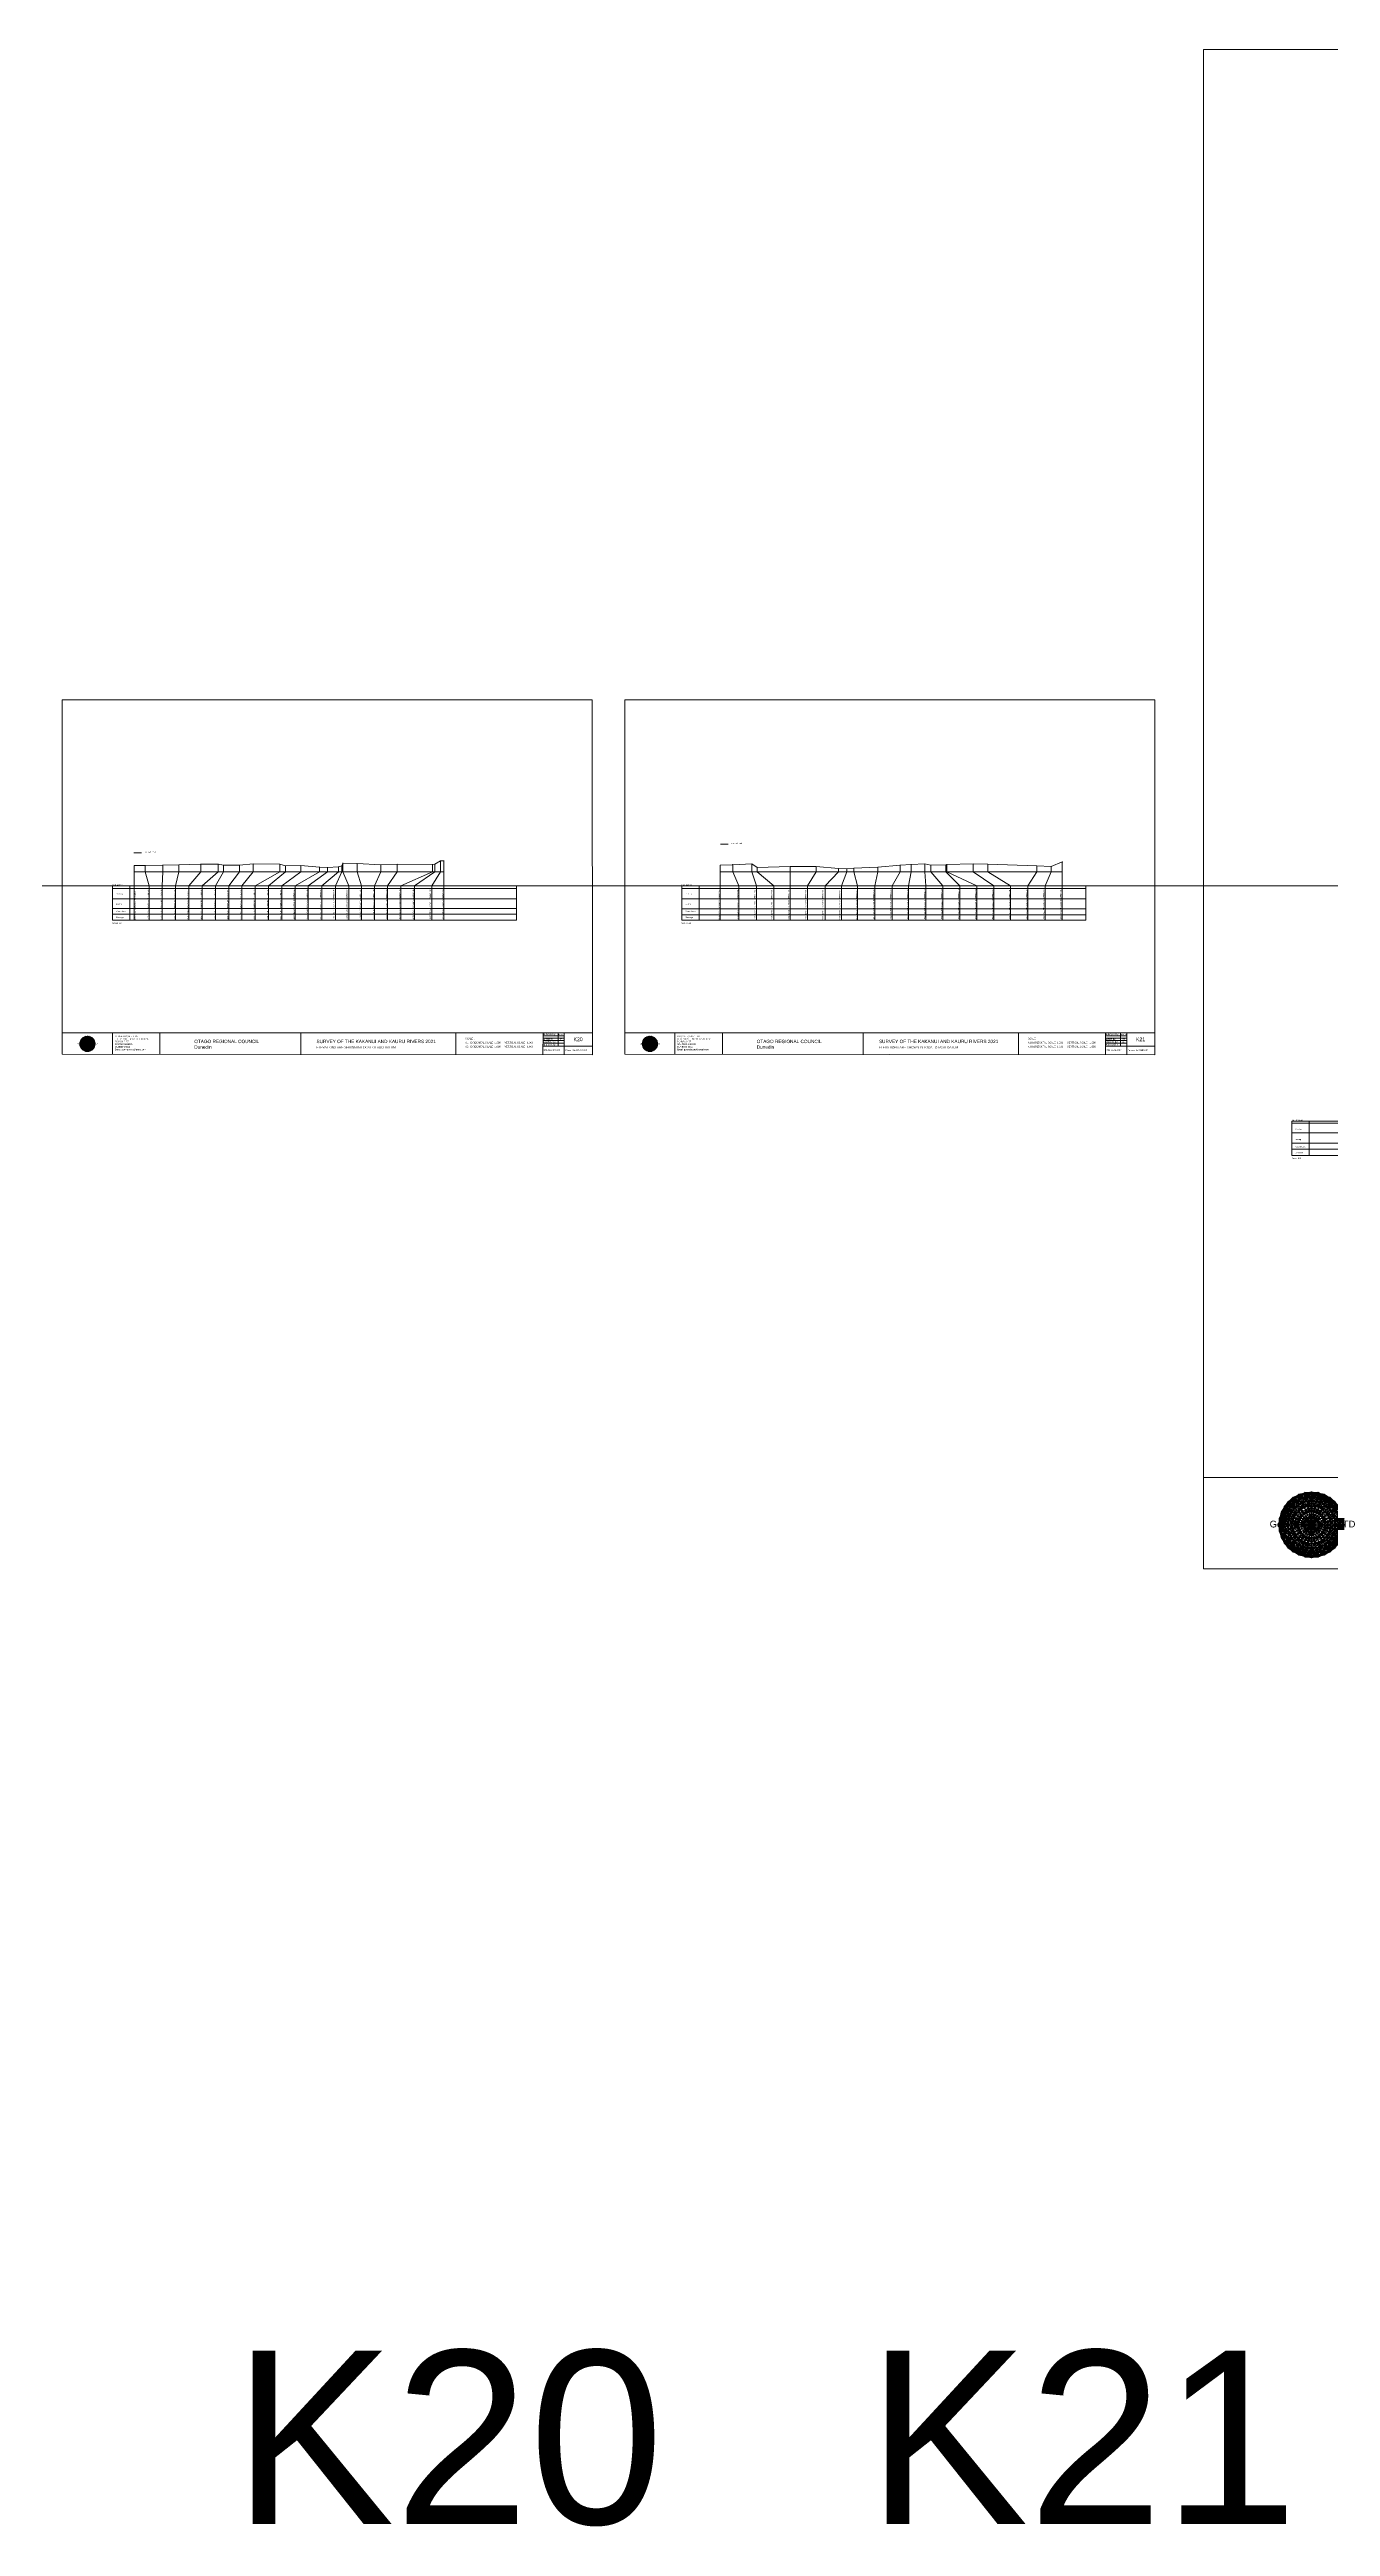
# Model space of a CAD drawing. Header units: millimetres. Extents: x -13804604 to 13046302109, y -19137686871 to 1424964600.
# Drawn here: x -492812 to 24265, y -517209 to 482623 of the extents above; entities that cross this region are included whole.
import ezdxf

# ---------------------------------------------------------------- set-up
doc = ezdxf.new("R2010")
doc.units = ezdxf.units.MM
doc.header["$PDMODE"] = 35
doc.header["$PDSIZE"] = 20
doc.layers.get('0').update_dxf_attribs({"lineweight": 0})
doc.layers.add('Datum revision K8-21', color=7, linetype='Continuous', lineweight=0)
doc.layers.add('geo', color=7, linetype='Continuous', lineweight=0)
doc.styles.get("Standard").update_dxf_attribs({"font": 'arial.ttf'})

# ---------------------------------------------------------------- blocks, each defined once
blk = doc.blocks.new('Geomatics_Circle_SPT')
at = {"layer": 'geo', "color": 2, "linetype": 'Continuous', "lineweight": 0}
for p, q in [((0, 25.2), (-25.2, 0)), ((-24.7, 4.9), (-4.9, 24.7)), ((-24.7, -4.9), (4.9, 24.7)), ((-9.7, 23.3), (-23.3, 9.6)), ((9.7, 23.3), (-23.3, -9.7)), ((-21, 14), (-14, 21)), ((-21, -14), (14, 21)), ((-14, 21), (21, -14)), ((23.3, -9.7), (-9.7, 23.3)), ((-4.9, 24.7), (24.7, -4.9)), ((25.2, 0), (0, 25.2)), ((4.9, 24.7), (24.7, 4.9)), ((23.3, 9.7), (9.7, 23.3)), ((14, 21), (21, 14)), ((4.9, -24.7), (-24.7, 4.9)), ((-24.7, 0), (0, -24.7)), ((-23.3, 9.7), (9.7, -23.3)), ((14, -21), (-21, 14)), ((0, 0), (-17.8, 17.8)), ((0, 0), (-17.8, -17.8)), ((21, 14), (-14, -21)), ((-9.7, -23.3), (23.3, 9.7)), ((24.7, 4.9), (-4.9, -24.7)), ((0, 0), (17.8, 17.8)), ((0, 0), (17.8, -17.8)), ((0, -24.8), (25.2, 0)), ((17.8, 18.1), (17.8, 18.1)), ((-4.9, -24.7), (-24.7, -4.9)), ((-23.3, -9.7), (-9.7, -23.3)), ((-14, -21), (-21, -14)), ((-17.8, -17.8), (-17.8, -17.8)), ((24.7, -4.9), (4.9, -24.7)), ((9.7, -23.3), (23.3, -9.7)), ((21, -14), (14, -21)), ((18.1, -17.8), (18.1, -17.8)), ((4.9, -24.7), (4.9, -24.7))]:
    blk.add_line(p, q, dxfattribs=at)
at = {"layer": 'geo', "color": 1, "linetype": 'Continuous', "lineweight": 0}
for p, q in [((-25.2, 0), (9.7, 23.3)), ((-25.2, 0), (-9.6, 23.3)), ((-4.9, 24.8), (-24.7, -4.9)), ((4.9, 24.7), (-24.7, 4.9)), ((14, 21), (-24.7, -4.9)), ((-14, 21), (-24.7, 4.9)), ((-23.3, 9.7), (0, 25.2)), ((-23.3, -9.6), (0, 25.2)), ((4.9, 24.8), (-21, -14)), ((-4.9, 24.7), (-21, 14)), ((14, 21), (-21, 14)), ((-14, 21), (-21, -14)), ((-17.8, 17.8), (9.7, 23.3)), ((-17.8, 17.8), (-9.6, 23.3)), ((-17.8, -17.8), (9.7, 23.3)), ((-17.8, -17.8), (-9.7, 23.3)), ((4.9, 24.7), (-14, 21)), ((-4.9, 24.7), (-14, -20.9)), ((0, 0), (-14, 21)), ((-14, 21), (-4.9, -24.7)), ((-14, 21), (-14, 21)), ((24.7, -4.9), (-14, 21)), ((21, 14), (-14, 21)), ((-9.8, 23.1), (-9.8, 23.1)), ((-9.7, 23.3), (0, 25.2)), ((-9.7, 23.3), (0, -25.2)), ((-9.7, -23.3), (0, 25.2)), ((-9.6, 23.3), (17.8, -17.8)), ((-9.6, 23.3), (25.2, 0)), ((-9.6, 23.3), (17.8, 17.8)), ((0, 0), (-4.9, 24.7)), ((-4.9, 24.7), (-4.9, 24.7)), ((21, -14), (-4.9, 24.7)), ((24.8, 4.9), (-4.9, 24.7)), ((14, 21), (-4.9, 24.7)), ((-0.2, 25.1), (-0.2, 25.1)), ((0, 25.2), (9.7, -23.3)), ((0, 25.2), (23.3, -9.7)), ((0, 25.2), (23.3, 9.7)), ((0, 25.2), (9.7, 23.3)), ((0, 0), (4.9, 24.7)), ((0, -25.2), (9.7, 23.3)), ((0, 0), (14, 21)), ((21, 14), (4.9, 24.8)), ((14, -21), (4.9, 24.7)), ((24.7, -4.9), (4.9, 24.7)), ((4.9, 24.7), (4.9, 24.7)), ((4.9, -24.7), (14, 21)), ((9.4, 23.3), (9.4, 23.3)), ((9.7, 23.3), (17.8, -17.8)), ((9.7, 23.3), (25.2, 0)), ((9.7, 23.3), (17.8, 17.9)), ((21, -14), (14, 21)), ((24.7, 4.9), (14, 21)), ((14, 21), (14, 21)), ((-25.2, 0), (23.3, 9.7)), ((-25.2, 0), (-23.3, 9.7)), ((-23.3, -9.7), (-25.2, 0)), ((-9.6, -23.3), (-25.2, 0)), ((9.7, -23.3), (-25.2, 0)), ((21, 14), (-24.7, 4.9)), ((-21, 14), (-24.7, -4.9)), ((0, 0), (-24.7, 4.9)), ((-24.7, 4.9), (-21, -14)), ((-24.7, 4.9), (-4.9, -24.7)), ((-24.7, 4.9), (14, -21)), ((-24.7, 4.9), (-24.7, 4.9)), ((0, 0), (-24.7, -4.9)), ((-23.3, -9.6), (17.8, 17.8)), ((-23.3, 9.7), (-17.8, 17.9)), ((-23.3, -9.6), (-17.8, 17.9)), ((-23.3, 9.7), (17.8, 17.8)), ((-17.8, -17.8), (-23.3, 9.7)), ((0, -25.2), (-23.3, 9.7)), ((-23.3, 9.7), (17.8, -17.8)), ((-23.3, 9.7), (25.2, 0)), ((-23.3, 9.4), (-23.3, 9.4)), ((-23.3, -9.7), (25.2, 0)), ((0, 0), (-21, 14)), ((-21, 14), (-14, -21)), ((-21, 14), (4.9, -24.7)), ((-21, 14), (-21, 14)), ((24.7, 4.9), (-21, 14)), ((0, 0), (-21, -14)), ((-17.9, 17.6), (-17.9, 17.6)), ((-9.7, -23.3), (-17.8, 17.8)), ((-17.8, 17.8), (9.7, -23.3)), ((-17.8, 17.8), (23.3, -9.6)), ((-17.8, 17.8), (23.3, 9.7)), ((-17.8, -17.8), (23.3, 9.7)), ((-14, -21), (24.7, 4.9)), ((0, 0), (-14, -21)), ((-9.6, -23.3), (17.8, 17.9)), ((25.2, 0), (-9.6, -23.3)), ((-4.9, -24.7), (21, 14)), ((0, 0), (-4.9, -24.7)), ((0, 0), (21, 14)), ((23.3, 9.7), (0, -25.2)), ((0, 0), (24.8, 4.9)), ((0, 0), (4.9, -24.7)), ((0, 0), (14, -21)), ((0, 0), (21, -14)), ((0, 0), (24.8, -4.9)), ((4.9, -24.7), (24.7, 4.9)), ((17.8, 17.8), (9.7, -23.3)), ((25.2, 0), (9.7, -23.3)), ((14, -21), (21, 14)), ((17.6, 17.9), (17.6, 17.9)), ((17.8, 17.8), (23.3, -9.7)), ((17.8, 17.8), (23.3, 9.7)), ((23.3, 9.7), (17.8, -17.8)), ((24.7, -4.9), (21, 14)), ((21, 14), (21, 14)), ((21, -14), (24.7, 4.9)), ((23.1, 9.8), (23.1, 9.8)), ((23.3, 9.7), (25.2, 0)), ((25.2, 0), (23.3, -9.6)), ((24.7, 4.9), (24.7, 4.9)), ((25.1, 0.2), (25.1, 0.2)), ((-25.2, 0), (23.3, -9.7)), ((-25.1, -0.2), (-25.1, -0.2)), ((-24.7, -4.9), (-24.7, -4.9)), ((-24.7, -4.9), (-14, -21)), ((-24.7, -4.9), (4.9, -24.7)), ((-24.7, -4.9), (21, -14)), ((-17.8, -17.8), (-23.3, -9.7)), ((0, -25.2), (-23.3, -9.6)), ((17.8, -17.8), (-23.3, -9.6)), ((-23.1, -9.8), (-23.1, -9.8)), ((-21, -14), (24.7, -4.9)), ((-21, -14), (-21, -14)), ((-21, -14), (-4.9, -24.7)), ((-21, -14), (14, -21)), ((23.3, -9.7), (-17.8, -17.8)), ((-9.6, -23.3), (-17.8, -17.8)), ((9.7, -23.3), (-17.8, -17.8)), ((-17.6, -17.9), (-17.6, -17.9)), ((-14, -21), (21, -14)), ((17.8, -17.8), (-9.7, -23.3)), ((-4.9, -24.7), (24.7, -4.9)), ((23.3, -9.6), (0, -25.2)), ((4.9, -24.7), (21, -14)), ((17.8, -17.8), (9.7, -23.3)), ((14, -21), (24.7, -4.9)), ((23.3, -9.6), (17.8, -17.8)), ((17.9, -17.6), (17.9, -17.6)), ((21, -14), (21, -14)), ((23.3, -9.4), (23.3, -9.4)), ((24.7, -4.9), (24.7, -4.9)), ((-14, -21), (-14, -21)), ((-14, -21), (4.9, -24.7)), ((0, -25.2), (-9.7, -23.3)), ((-9.4, -23.3), (-9.4, -23.3)), ((-4.9, -24.7), (14, -21)), ((-4.9, -24.7), (-4.9, -24.7)), ((9.7, -23.3), (0, -25.2)), ((0.2, -25.1), (0.2, -25.1)), ((4.9, -24.7), (4.9, -24.7)), ((9.8, -23.1), (9.8, -23.1)), ((14, -21), (14, -21))]:
    blk.add_line(p, q, dxfattribs=at)
at = {"layer": 'geo', "color": 114, "linetype": 'Continuous', "lineweight": 0}
for p, q in [((-24.7, 4.9), (14, 21)), ((9.7, 23.3), (-23.3, 9.7)), ((-20.9, 14), (4.9, 24.7)), ((0, 25.2), (-17.8, 17.8)), ((-14, 21), (-4.9, 24.7)), ((4.9, -24.7), (-14, 21)), ((0, 0), (-9.7, 23.3)), ((-4.9, 24.7), (14, -21)), ((17.8, -17.8), (0, 25.2)), ((0, 0), (9.7, 23.3)), ((4.9, 24.7), (21, -14)), ((23.3, -9.7), (9.7, 23.3)), ((14, 21), (24.7, -4.9)), ((17.9, 17.8), (-25.2, 0)), ((-24.7, -4.9), (21, 14)), ((-14, -21), (-24.7, 4.9)), ((0, 0), (-23.3, 9.7)), ((-23.3, 9.7), (-9.7, -23.3)), ((0, 0), (-23.3, -9.7)), ((-4.9, -24.7), (-21, 14)), ((24.8, 4.9), (-20.9, -14)), ((-17.8, 17.8), (0, -25.2)), ((0, 0), (-9.7, -23.3)), ((0, 0), (23.3, 9.7)), ((0, 0), (9.7, -23.3)), ((0, 0), (23.3, -9.7)), ((25.2, 0), (17.8, 17.8)), ((21, 14), (24.7, 4.9)), ((-25.2, 0), (-17.8, -17.8)), ((-21, -14), (-24.7, -4.9)), ((-17.8, -17.8), (25.2, 0)), ((24.8, -4.9), (-14, -21)), ((-9.6, -23.3), (23.3, -9.7)), ((21, -14), (-4.9, -24.8)), ((0, -25.2), (17.9, -17.8)), ((14, -21), (4.9, -24.8))]:
    blk.add_line(p, q, dxfattribs=at)
at = {"layer": 'geo', "color": 250, "linetype": 'Continuous', "lineweight": 0}
for p, q in [((-14, 21), (-14, 21)), ((14, 21), (-14, 21)), ((-14, 20.9), (-14, -21)), ((-9.7, 23.3), (9.7, 23.3)), ((-9.7, -23.3), (-9.7, 23.3)), ((-4.9, 24.7), (4.9, 24.7)), ((-4.9, 24.7), (-4.9, -24.7)), ((0, 0), (0, 25.2)), ((4.9, 24.7), (4.9, -24.7)), ((9.7, -23.3), (9.7, 23.3)), ((14, 21), (14, -21)), ((0, 0), (-25.2, 0)), ((24.7, 4.9), (-24.7, 4.9)), ((-24.7, 4.9), (-24.7, -4.9)), ((-23.3, 9.7), (23.3, 9.7)), ((-23.3, 9.7), (-23.3, 9.7)), ((-23.3, -9.7), (-23.3, 9.7)), ((21, 14), (-21, 14)), ((-21, 14), (-21, -14)), ((-17.8, 17.8), (17.8, 17.8)), ((-17.8, -17.8), (-17.8, 17.8)), ((0, 0), (0, -25.2)), ((0, 0), (25.2, 0)), ((17.8, -17.8), (17.8, 17.8)), ((21, 14), (21, 14)), ((21, -14), (21, 14)), ((23.3, 9.7), (23.3, -9.7)), ((24.7, 4.9), (24.7, 4.9)), ((24.7, -4.9), (24.7, 4.9)), ((-24.7, -4.9), (24.7, -4.9)), ((23.3, -9.7), (-23.3, -9.7)), ((-21, -14), (21, -14)), ((17.8, -17.8), (-17.8, -17.8)), ((-14, -21), (14, -21)), ((9.7, -23.3), (-9.7, -23.3)), ((-4.9, -24.7), (4.9, -24.7))]:
    blk.add_line(p, q, dxfattribs=at)
blk = doc.blocks.new('GeomaticsNZ TITLE BLOCK')
at = {"color": 7, "linetype": 'Continuous', "lineweight": 0}
for p, q in [((0, 94.9), (0, 1579.2)), ((0, 1579.2), (2363.4, 1579.2)), ((2363.4, 1579.2), (2364, 94.9)), ((2364, 94.9), (0, 94.9)), ((0, 94.9), (0, 0)), ((15.9, 94.9), (2364, 94.9)), ((224.3, 95.2), (224.3, -0.3)), ((2364, 94.9), (382.6, 94.9)), ((435.8, 95.2), (435.8, -0.7)), ((1063.4, 94.9), (1063.4, -2.4)), ((1755.4, 94.9), (1755.4, -2.6)), ((2143.9, 94.9), (2143.7, -3)), ((2143.9, 81.9), (2238.6, 81.7)), ((2211.5, 94.9), (2211.5, 36.1)), ((2238.6, 94.8), (2238.6, -3.2)), ((2364, -3.5), (2364, 94.9)), ((2143.6, 60.4), (2238.6, 60.4)), ((2143.9, 71), (2238.6, 71)), ((2143.8, 48.6), (2238.6, 48.6)), ((2143.8, 35.4), (2364, 35.3)), ((0, 0), (2364, -3.5))]:
    blk.add_line(p, q, dxfattribs=at)
at = {"color": 7, "linetype": 'Continuous', "lineweight": 0, "xscale": 1.36, "yscale": 1.36, "zscale": 1.36}
blk.add_blockref('Geomatics_Circle_SPT', (112.4, 45.7), dxfattribs=at)
at = {"color": 7, "linetype": 'Continuous', "lineweight": 0}
for s, p in [('PK&RR', (2213.2, 84.8)), ('ST', (2220.3, 63.6)), ('PK', (2220.4, 50.6))]:
    blk.add_text(s, height=5, dxfattribs=at).set_placement(p)
at = {"color": 7, "linetype": 'Continuous', "lineweight": 0, "attachment_point": 1}
for s, width, heights, insert, char_height in [('{\\C256;GEOMATICS N.Z. LTD                   \\PTELEPHONE:  M 021 023 6 00 55;\\PPO BOX 2177\\PSOUTH DUNEDIN\\PDUNEDIN 9044\\PEmail: geomaticsnz@gmail.com}', 3535.727, [94.7], (234, 82.7), 7), ('{\\C256;Surveyed by:}', 3535.727, [0], (2144.7, 92.4), 7), ('{\\C256;OTAGO REGIONAL COUNCIL\\PDunedin}', 3535.727, [0], (588.6, 64), 15), ('{\\C256;SURVEY OF THE KAKANUI AND KAURU RIVERS 2021}', 3535.727, [0], (1133.8, 64), 15), ('{\\C256;Checked by:}', 3535.727, [0], (2144.7, 58.6), 7), ('{\\C256;Drawn by:}', 3535.727, [0], (2145.8, 70.4), 7), ('{\\C256;Geomatics N.Z. LTD                   }', 125.079, [15.8], (68.8, 49.9), 7), ('{\\C256;ELEVATIONS ARE SHOWN IN LOCAL OTAGO DATUM}', 3535.727, [0], (1134.1, 35.4), 10), ('{\\C256;Approved by:}', 3535.727, [0], (2144.7, 45.9), 7), ('{\\C256;JOB No 0032021}', 3535.727, [0], (2145.3, 20.8), 7), ('{\\C256;Drawn:16-JUNE-2021}', 3535.727, [0], (2244.7, 20.7), 7)]:
    blk.add_mtext_dynamic_manual_height_columns(s, width=width, gutter_width=159, heights=heights, dxfattribs=dict(at, insert=insert, char_height=char_height))

msp = doc.modelspace()

# ---------------------------------------------------------------- linework, layer by layer
at = {"color": 1, "linetype": 'Continuous', "lineweight": 0}
for p, q in [((-221907.159, 161920.151), (-218834.987, 161920.151)), ((-458742.993, 158410.662), (-455670.82, 158410.662))]:
    msp.add_line(p, q, dxfattribs=at)
at = {"color": 7, "lineweight": 0}
for p, q in [((-458585.362, 153277), (-458585.362, 131248.305)), ((-458585.362, 150743.884), (-333613.301, 150743.884)), ((-454151.745, 153277), (-454151.745, 150743.884)), ((-454151.745, 150743.884), (-452603.707, 145000)), ((-447133.653, 150743.884), (-447326.906, 145000)), ((-447133.653, 153357), (-447133.653, 150743.884)), ((-440633.91, 150743.884), (-441949.715, 145000)), ((-440633.91, 153588), (-440633.91, 150743.884)), ((-431801.014, 150743.884), (-436621.032, 145000)), ((-431801.014, 153838), (-431801.014, 150743.884)), ((-424781.344, 150743.884), (-431244.879, 145000)), ((-422635.517, 150743.884), (-425872.747, 145000)), ((-424781.344, 153868), (-424781.344, 150743.884)), ((-422635.517, 153379), (-422635.517, 150743.884)), ((-416168.096, 153379), (-416168.096, 150743.884)), ((-410637.162, 150743.884), (-415203.579, 145000)), ((-410637.162, 153949), (-410637.162, 150743.884)), ((-399850.258, 150743.884), (-409754.663, 145000)), ((-397507.069, 150743.884), (-404453.088, 145000)), ((-399850.258, 153810), (-399850.258, 150743.884)), ((-391345.794, 150743.884), (-399038.154, 145000)), ((-397507.069, 153190), (-397507.069, 150743.884)), ((-383798.208, 150743.884), (-393615.957, 145000)), ((-391345.794, 153310), (-391345.794, 150743.884)), ((-380622.062, 150743.884), (-388373.267, 145000)), ((-383798.208, 152650), (-383798.208, 150743.884)), ((-376213.113, 150743.884), (-382871.432, 145000)), ((-380622.062, 152451), (-380622.062, 150743.884)), ((-374856.593, 150743.884), (-377339.636, 145000)), ((-376213.113, 152721), (-376213.113, 150743.884)), ((-374856.593, 153141), (-374856.593, 150743.884)), ((-374381.685, 154291), (-374381.685, 150743.884)), ((-374381.685, 150743.884), (-371940.007, 145000)), ((-368593.044, 154061), (-368593.044, 150743.884)), ((-368593.044, 150743.884), (-366891.611, 145000)), ((-359075.751, 150743.884), (-361663.578, 145000)), ((-359075.751, 153572), (-359075.751, 150743.884)), ((-352490.931, 150743.884), (-356385.09, 145000)), ((-352490.931, 153852), (-352490.931, 150743.884)), ((-338186.315, 150743.884), (-350952.257, 145000)), ((-337213.005, 150743.884), (-345541.733, 145000)), ((-338186.315, 153703), (-338186.315, 150743.884)), ((-337213.005, 153783), (-337213.005, 150743.884)), ((-333613.301, 155203), (-333613.301, 131248.305)), ((-222087.729, 153349), (-222087.729, 131248.305)), ((-217038.367, 150743.884), (-214532.908, 145000)), ((-209279.882, 150743.884), (-207448.486, 145000)), ((-207118.572, 150743.884), (-200489.228, 145000)), ((-193867.085, 150743.884), (-193819.628, 145000)), ((-183373.818, 150743.884), (-186841.259, 145000)), ((-174339.408, 150743.884), (-179651.425, 145000)), ((-170988.451, 150743.884), (-173095.986, 145000)), ((-168172.782, 150743.884), (-166600.503, 145000)), ((-158394.064, 150743.884), (-159655.006, 145000)), ((-149490.104, 150743.884), (-152709.509, 145000)), ((-139464.825, 150743.884), (-139011.306, 145000)), ((-137077.164, 150743.884), (-132243.594, 145000)), ((-131007.471, 150743.884), (-125406.538, 145000)), ((-130644.47, 150743.884), (-118495.461, 145000)), ((-119971.245, 150743.884), (-111613.017, 145000)), ((-114024.972, 150743.884), (-104871.178, 145000)), ((-94299.833, 150743.884), (-97949.2, 145000)), ((-88455.657, 150743.884), (-90896.036, 145000)), ((-83975.237, 154666), (-83975.237, 131248.305)), ((-467434.344, 145000), (-316673.631, 145000)), ((-452603.707, 131248.305), (-452603.707, 145000)), ((-447326.906, 131248.305), (-447326.906, 145000)), ((-441949.715, 131248.305), (-441949.715, 145000)), ((-436621.032, 131248.305), (-436621.032, 145000)), ((-431244.879, 131248.305), (-431244.879, 145000)), ((-425872.747, 131248.305), (-425872.747, 145000)), ((-415203.579, 131248.305), (-415203.579, 145000)), ((-409754.663, 131248.305), (-409754.663, 145000)), ((-404453.088, 131248.305), (-404453.088, 145000)), ((-399038.154, 131248.305), (-399038.154, 145000)), ((-393615.957, 131248.305), (-393615.957, 145000)), ((-388373.267, 131248.305), (-388373.267, 145000)), ((-382871.432, 131248.305), (-382871.432, 145000)), ((-377339.636, 131248.305), (-377339.636, 145000)), ((-371940.007, 131248.305), (-371940.007, 145000)), ((-366891.611, 131248.305), (-366891.611, 145000)), ((-361663.578, 131248.305), (-361663.578, 145000)), ((-356385.09, 131248.305), (-356385.09, 145000)), ((-350952.257, 131248.305), (-350952.257, 145000)), ((-345541.733, 131248.305), (-345541.733, 145000)), ((-467434.344, 131248.305), (-317757.927, 131248.305))]:
    msp.add_line(p, q, dxfattribs=at)
at = {"lineweight": 0}
for p, q in [((-222087.729, 150743.884), (-83975.237, 150743.884)), ((-217038.367, 153589), (-217038.367, 150743.884)), ((-209279.882, 153920), (-209279.882, 150743.884)), ((-207118.572, 152460), (-207118.572, 150743.884)), ((-193867.085, 152790), (-193867.085, 150743.884)), ((-183373.818, 152841), (-183373.818, 150743.884)), ((-174339.408, 152041), (-174339.408, 150743.884)), ((-170988.451, 151912), (-170988.451, 150743.884)), ((-168172.782, 152112), (-168172.782, 150743.884)), ((-158394.064, 152622), (-158394.064, 150743.884)), ((-149490.104, 153403), (-149490.104, 150743.884)), ((-144990.224, 153723), (-144990.224, 150743.884)), ((-139464.825, 153863), (-139464.825, 150743.884)), ((-137077.164, 153323), (-137077.164, 150743.884)), ((-131007.471, 153576.674), (-131007.471, 150743.884)), ((-130644.47, 153613), (-130644.47, 150743.884)), ((-119971.245, 153914), (-119971.245, 150743.884)), ((-114024.972, 153734), (-114024.972, 150743.884)), ((-94299.833, 153115), (-94299.833, 150743.884)), ((-88455.657, 152785), (-88455.657, 150743.884)), ((-237597.563, 145000), (-74434.115, 145000)), ((-214532.908, 145000), (-214532.908, 131248.305)), ((-207448.486, 131248.305), (-207448.486, 145000)), ((-200489.228, 131248.305), (-200489.228, 145000)), ((-193819.628, 131248.305), (-193819.628, 145000)), ((-186841.259, 131248.305), (-186841.259, 145000)), ((-179651.425, 131248.305), (-179651.425, 145000)), ((-173095.986, 131248.305), (-173095.986, 145000)), ((-166600.503, 131248.305), (-166600.503, 145000)), ((-159655.006, 131248.305), (-159655.006, 145000)), ((-152709.509, 131248.305), (-152709.509, 145000)), ((-139011.306, 131248.305), (-139011.306, 145000)), ((-132243.594, 131248.305), (-132243.594, 145000)), ((-125406.538, 131248.305), (-125406.538, 145000)), ((-118495.461, 131248.305), (-118495.461, 145000)), ((-111613.017, 131248.305), (-111613.017, 145000)), ((-104871.178, 131248.305), (-104871.178, 145000)), ((-97949.2, 131248.305), (-97949.2, 145000)), ((-90896.036, 131248.305), (-90896.036, 145000)), ((-237597.563, 131248.305), (-74434.115, 131248.305))]:
    msp.add_line(p, q, dxfattribs=at)
at = {"color": 7, "linetype": 'Continuous', "lineweight": 0}
for p, q in [((-467434.344, 145000), (-304270.896, 145000)), ((-467434.344, 145000), (-467434.344, 131248.305)), ((-467434.344, 143982.376), (-304270.896, 143982.376)), ((-460421.195, 145000), (-460421.195, 131248.305)), ((-304270.896, 145000), (-304270.896, 131248.305)), ((-237597.563, 145000), (-74434.115, 145000)), ((-237597.563, 145000), (-237597.563, 131248.305)), ((-237597.563, 143982.376), (-74434.115, 143982.376)), ((-230584.414, 145000), (-230584.414, 131248.305)), ((-74434.115, 145000), (-74434.115, 131248.305)), ((-467434.344, 139745.785), (-304270.896, 139745.785)), ((-467434.344, 135892.425), (-304270.896, 135892.425)), ((-467434.344, 133595.271), (-304270.896, 133595.271)), ((-467434.344, 131248.305), (-304270.896, 131248.305)), ((-237597.563, 139745.785), (-74434.115, 139745.785)), ((-237597.563, 135753.552), (-74434.115, 135753.552)), ((-237597.563, 133322.99), (-74434.115, 133322.99)), ((-237597.563, 131248.305), (-74434.115, 131248.305)), ((-464253.18, 129878.784), (-464253.18, 129878.784)), ((-234416.399, 129878.784), (-234416.399, 129878.784))]:
    msp.add_line(p, q, dxfattribs=at)
at = {"color": 1, "lineweight": 0}
for points in [[(-458585.362, 153277), (-454151.745, 153277), (-447133.653, 153327), (-440633.91, 153558), (-431801.014, 153808), (-424781.344, 153838), (-422635.517, 153349), (-416168.096, 153349), (-410637.162, 153919), (-399850.258, 153780), (-397507.069, 153160), (-391345.794, 153280), (-383798.208, 152620), (-380622.062, 152421), (-376213.113, 152691), (-374856.593, 153111), (-374381.685, 154261), (-368593.044, 154031), (-359075.751, 153542), (-352490.931, 153822), (-338186.315, 153673), (-337213.005, 153753), (-334950.609, 155093), (-333613.301, 155203)], [(-222087.729, 153349), (-217038.367, 153589), (-209279.882, 153920), (-207118.572, 152460), (-193867.085, 152790), (-183373.818, 152841), (-174339.408, 152041), (-170988.451, 151912), (-168172.782, 152112), (-158394.064, 152622), (-149490.104, 153403), (-144990.224, 153723), (-139464.825, 153863), (-137077.164, 153323), (-130856.12, 153583), (-130644.47, 153613), (-119971.245, 153914), (-114024.972, 153734), (-94299.833, 153115), (-88455.657, 152785), (-83975.237, 154666)]]:
    msp.add_lwpolyline(points, dxfattribs=at)
at = {"color": 7, "lineweight": 0}
for points in [[(-416168.096, 153349), (-416168.096, 150743.884), (-420429.058, 145000), (-420429.058, 131248.305)], [(-334950.609, 155093), (-334950.609, 150743.884), (-338490.01, 145000), (-338490.01, 131248.305)]]:
    msp.add_lwpolyline(points, dxfattribs=at)
at = {"lineweight": 0}
msp.add_lwpolyline([(-144990.224, 150743.884), (-146042.603, 145000), (-146042.603, 131248.305)], dxfattribs=at)
at = {"color": 7, "lineweight": 0}
for p in [(-458585.362, 153277), (-454151.745, 153247), (-447133.653, 153327), (-440633.91, 153558), (-431801.014, 153808), (-424781.344, 153838), (-422635.517, 153349), (-416168.096, 153349), (-410637.162, 153919), (-399850.258, 153780), (-397507.069, 153160), (-391345.794, 153280), (-383798.208, 152620), (-380622.062, 152421), (-376213.113, 152691), (-374856.593, 153111), (-374381.685, 154261), (-368593.044, 154031), (-359075.751, 153542), (-352490.931, 153822), (-338186.315, 153673), (-337213.005, 153753), (-334950.609, 155093), (-333613.301, 155203)]:
    msp.add_point(p, dxfattribs=at)
at = {"lineweight": 0}
for p in [(-222087.729, 153349), (-217038.367, 153589), (-209279.882, 153920), (-207118.572, 152460), (-193867.085, 152790), (-183373.818, 152841), (-174339.408, 152041), (-170988.451, 151912), (-168172.782, 152112), (-158394.064, 152622), (-149490.104, 153403), (-144990.224, 153723), (-139464.825, 153863), (-137077.164, 153323), (-130856.12, 153583), (-130644.47, 153613), (-119971.245, 153914), (-114024.972, 153734), (-94299.833, 153115), (-88455.657, 152785), (-83975.237, 154666)]:
    msp.add_point(p, dxfattribs=at)
at = {"color": 7, "linetype": 'Continuous', "lineweight": 0}
msp.add_point((-467434.344, 145000), dxfattribs=at)
at = {"linetype": 'Continuous', "lineweight": 0}
msp.add_point((-237597.563, 145000), dxfattribs=at)
at = {"layer": 'Datum revision K8-21', "color": 32, "true_color": 0xcd6928}
msp.add_line((1032674.235, 145000), (-4747632.073, 145000), dxfattribs=at)
at = {"layer": 'Datum revision K8-21', "color": 7, "linetype": 'Continuous', "lineweight": 0}
for p, q in [((8700.339, 50000), (8700.339, 36248.305)), ((8700.339, 50000), (882849.455, 50000)), ((15713.488, 50000), (15713.488, 36248.305)), ((8700.339, 49236.256), (882849.455, 49236.256)), ((8700.339, 45277.8), (882849.455, 45277.8)), ((8700.339, 41210.601), (882849.455, 41210.601)), ((8700.339, 38759.229), (882849.455, 38759.229)), ((8700.339, 36248.305), (882849.455, 36248.305))]:
    msp.add_line(p, q, dxfattribs=at)

# ---------------------------------------------------------------- block references
at = {"color": 7, "linetype": 'Continuous', "lineweight": 0, "xscale": 90.52460151977424, "yscale": 90.52460151977424, "zscale": 90.52460151977424}
for p in [(-487681.096, 77111.142), (-260634.364, 77111.142)]:
    msp.add_blockref('GeomaticsNZ TITLE BLOCK', p, dxfattribs=at)
at = {"layer": 'Datum revision K8-21', "color": 7, "linetype": 'Continuous', "lineweight": 0, "xscale": 388.3084007852599, "yscale": 388.3084007852599, "zscale": 388.3084007852599}
msp.add_blockref('GeomaticsNZ TITLE BLOCK', (-26992.813, -130606.772), dxfattribs=at)

# ---------------------------------------------------------------- texts
at = {"color": 7, "linetype": 'Continuous', "lineweight": 0}
for s, height, p in [('Ground Level', 500, (-217476.214, 161897.947)), ('Ground Level', 500, (-454312.047, 158388.458)), ('DATUM 45.00', 500, (-467505.091, 145146.766)), ('Northing', 500, (-465908.085, 141560.657)), ('DATUM 45.00', 500, (-237668.31, 145146.766)), ('Northing', 500, (-236071.304, 141560.657)), ('Section K20', 500, (-467505.102, 129797.682)), ('Ground Level', 500, (-465962.813, 134533.521)), ('Chainage', 500, (-465960.426, 132077.102)), ('Easting', 500, (-465980.89, 137481.59)), ('Section K21', 500, (-237668.321, 129797.682)), ('Ground Level', 500, (-236126.032, 134533.521)), ('Chainage', 500, (-236123.645, 132077.102)), ('Easting', 500, (-236144.109, 137481.59)), ('A1 HORIZONTAL SCALE  1:300      VERTICAL SCALE   1:300 ', 700, (-324949.293, 81385.259)), ('A3 HORIZONTAL SCALE  1:600      VERTICAL SCALE   1:600', 700, (-324949.293, 79767.58)), ('SCALE :  ', 700, (-324981.694, 83002.938)), ('K20', 1500, (-281322.771, 82342.561)), ('A1 HORIZONTAL SCALE  1:300      VERTICAL SCALE   1:300 ', 700, (-97902.561, 81385.259)), ('A3 HORIZONTAL SCALE  1:600      VERTICAL SCALE   1:600', 700, (-97902.561, 79767.58)), ('SCALE :  ', 700, (-97934.962, 83002.938)), ('K21', 1500, (-54276.038, 82342.561))]:
    msp.add_text(s, height=height, dxfattribs=at).set_placement(p)
at = {"color": 7, "lineweight": 0}
for s, p in [(' 1.09  53.84  1426789.11  5005924.23', (-458083.316, 131172.248)), ('27.29  53.28  1426769.16  5005951.52', (-452733.283, 131227.841)), ('31.72  53.25  1426771.90  5005948.03', (-447383.249, 131218.974)), ('38.74  53.33  1426775.87  5005942.24', (-442033.216, 131218.974)), ('45.24  53.56  1426779.95  5005937.17', (-436683.183, 131239.438)), ('54.07  53.81  1426785.30  5005930.14', (-431333.15, 131219.315)), ('63.24  53.35  1426790.64  5005922.69', (-425983.116, 131222.043)), ('69.70  53.35  1426794.39  5005917.42', (-420633.083, 131222.043)), ('75.23  53.92  1426797.62  5005912.93', (-415283.05, 131215.222)), ('86.02  53.78  1426803.86  5005904.13', (-409933.017, 131219.997)), ('88.36  53.16  1426805.30  5005902.28', (-404582.984, 131219.997)), ('94.53  53.28  1426809.01  5005897.36', (-399232.95, 131219.315)), ('102.07  52.62  1426813.40  5005891.22', (-393882.917, 131172.248)), ('105.25  52.42  1426815.28  5005888.66', (-388532.884, 131172.248)), ('109.66  52.69  1426817.73  5005884.99', (-383183.192, 131172.248)), ('111.01  53.11  1426818.62  5005883.96', (-377833.159, 131172.248)), ('111.49  54.26  1426818.85  5005883.54', (-372483.125, 131172.248)), ('117.28  54.03  1426820.62  5005877.69', (-367133.092, 131172.248)), ('126.80  53.54  1426828.22  5005871.43', (-361783.059, 131172.248)), ('133.38  53.82  1426831.40  5005865.60', (-356433.026, 131172.248)), ('147.68  53.67  1426842.80  5005856.25', (-351082.992, 131172.248)), ('148.66  53.75  1426844.28  5005856.16', (-345732.959, 131172.248)), ('150.92  55.09  1426842.11  5005851.70', (-338816.721, 131172.248)), ('152.26  55.20  1426842.83  5005850.57', (-333689.569, 131172.248))]:
    msp.add_text(s, height=500, rotation=90, dxfattribs=at).set_placement(p)
at = {"lineweight": 0}
for s, p in [('44.40   53.35  1426843.92  5005991.57', (-222205.504, 131239.438)), ('49.45   53.59  1426845.17  5005986.05', (-214726.817, 131239.438)), ('57.21   53.92  1426848.46  5005978.81', (-207867.952, 131219.315)), ('59.37   52.46  1426849.66  5005977.01', (-201009.087, 131219.315)), ('72.62   52.79  1426857.45  5005966.29', (-194150.222, 131215.222)), ('83.12   52.84  1426863.74  5005957.89', (-187291.698, 131219.997)), ('92.15   52.04  1426869.09  5005950.61', (-180432.833, 131219.315)), ('95.50   51.91  1426871.02  5005947.87', (-173574.309, 131219.315)), ('98.32   52.11  1426872.59  5005945.53', (-166715.785, 131219.315)), ('108.10  52.62  1426878.49  5005937.73', (-159856.92, 131172.248)), ('117.00  53.40  1426883.66  5005930.48', (-152998.055, 131172.248)), ('121.50  53.72  1426883.41  5005924.79', (-146139.19, 131172.248)), ('127.03  53.86  1426885.41  5005919.47', (-139280.325, 131172.248)), ('129.41  53.32  1426886.61  5005917.40', (-132421.46, 131172.248)), ('135.64  53.58  1426894.62  5005915.41', (-125562.595, 131172.248)), ('135.85  53.61  1426894.43  5005915.01', (-118703.73, 131172.248)), ('146.52  53.91  1426901.04  5005906.62', (-111844.865, 131172.248)), ('152.47  53.73  1426904.22  5005901.58', (-104986, 131172.248)), ('172.19  53.12  1426921.80  5005890.17', (-98127.135, 131172.248)), ('178.04  52.79  1426920.31  5005881.67', (-91268.27, 131172.248)), ('182.52  54.67  1426922.46  5005877.69', (-84409.405, 131172.248))]:
    msp.add_text(s, height=500, rotation=90, dxfattribs=at).set_placement(p)
at = {"color": 7, "linetype": 'Continuous', "lineweight": 0, "char_height": 70000, "attachment_point": 1}
for s, insert in [('K20', (-418837.56, -446215.548)), ('K21', (-162929.128, -446215.548))]:
    msp.add_mtext_dynamic_manual_height_columns(s, width=97508.68034, gutter_width=25000, heights=[0], dxfattribs=dict(at, insert=insert))
at = {"layer": 'Datum revision K8-21', "color": 7, "linetype": 'Continuous', "lineweight": 0}
for s, p in [('DATUM 50.00', (8629.592, 50146.766)), ('Ground Level', (10171.87, 39533.521)), ('Easting', (10153.793, 42481.59)), ('Northing', (10226.598, 46560.657)), ('Section K10', (8629.581, 34797.682)), ('Chainage', (10174.257, 37077.102))]:
    msp.add_text(s, height=500, dxfattribs=at).set_placement(p)

doc.saveas('drawing.dxf')
